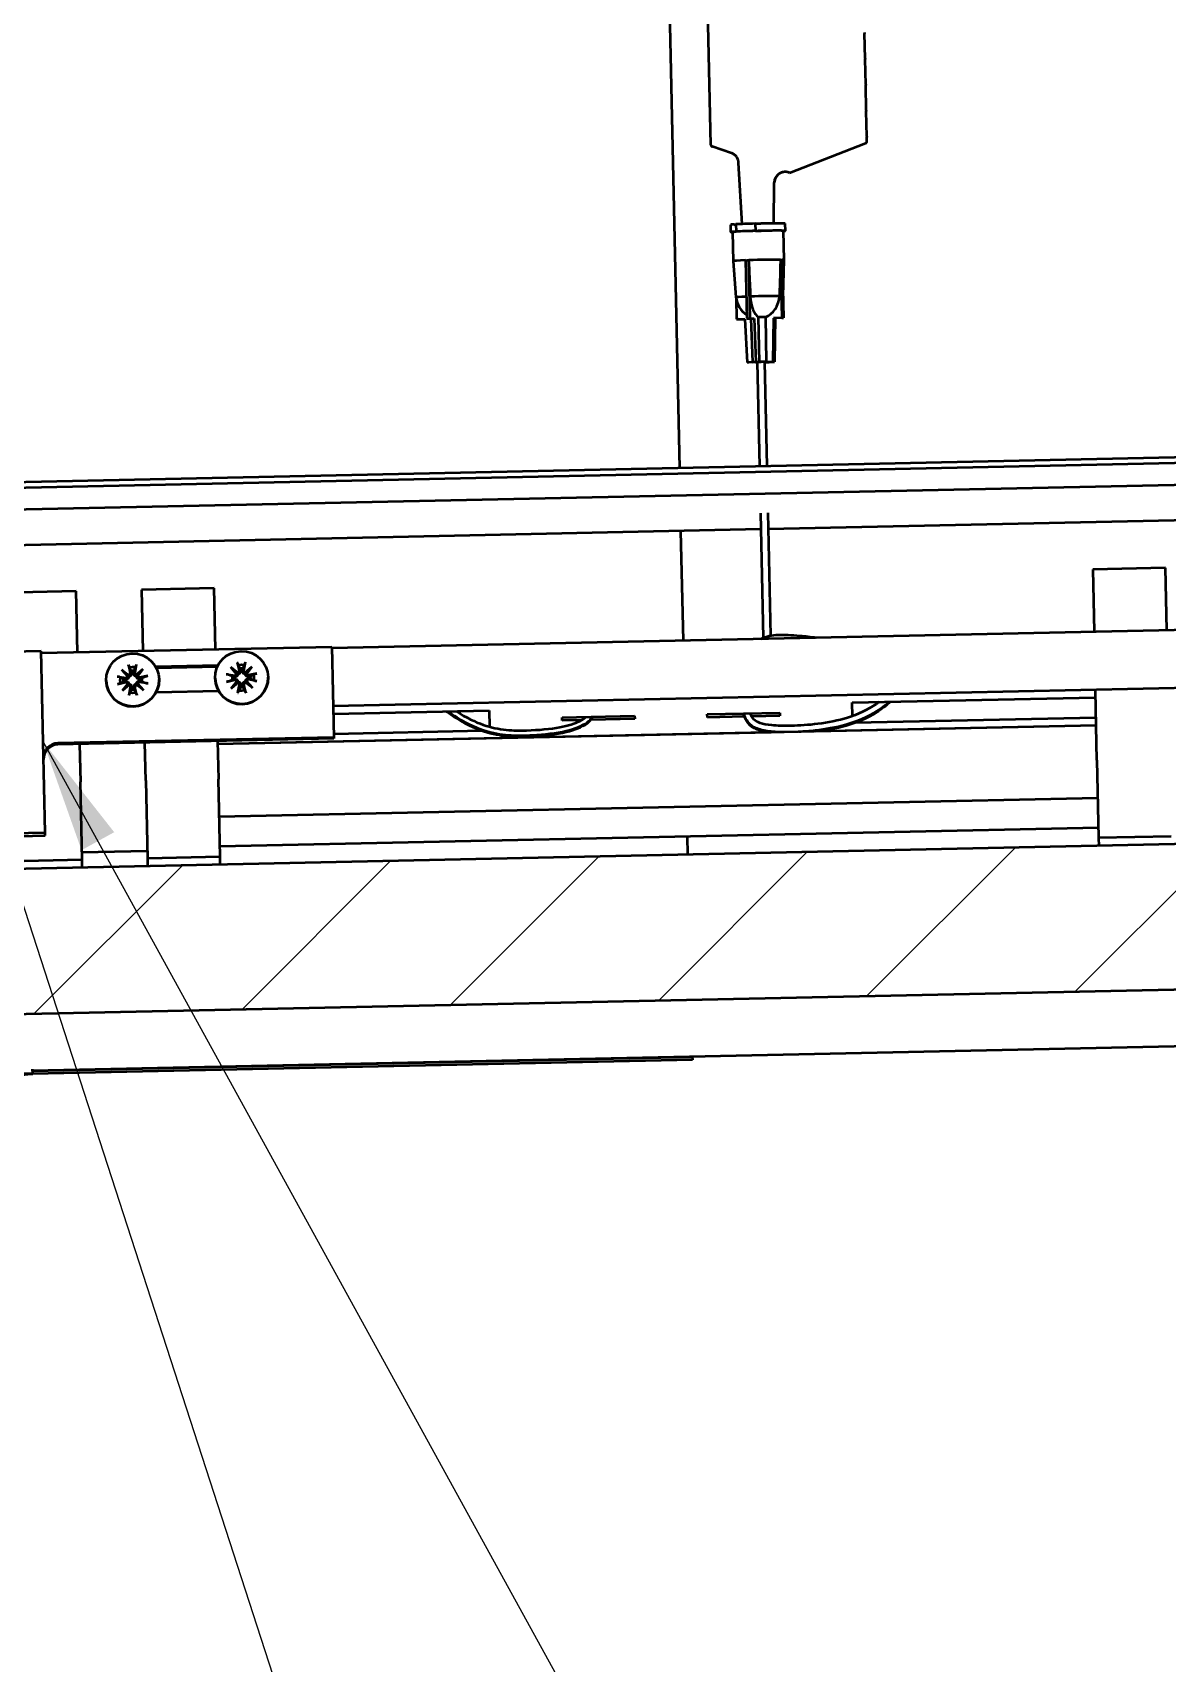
# Model space of a CAD drawing. Header units: millimetres. Extents: x 0 to 2625, y 0 to 1856.
# Drawn here: x 1783.6 to 1939.8, y 1189.2 to 1413.7 of the extents above; entities that cross this region are included whole.
import ezdxf

# ---------------------------------------------------------------- set-up
doc = ezdxf.new("R2010")
doc.units = ezdxf.units.MM
doc.header["$LTSCALE"] = 6.25
for name, color, linetype, lineweight in [('Hatch (ISO)', 7, 'Continuous', 18), ('Symbol (ISO)', 7, 'Continuous', 25), ('Visible (ISO)', 7, 'Continuous', 50)]:
    doc.layers.add(name, color=color, linetype=linetype, lineweight=lineweight)
doc.styles.add('Note Text (ISO)', font='tahoma.ttf')
doc.dimstyles.new('Default - Method 1b (ISO)$7', dxfattribs={"dimscale": 6.25, "dimtxt": 3.5, "dimasz": 2.5, "dimexe": 3.175, "dimexo": 0, "dimgap": 0.762, "dimtad": 1, "dimtoh": 1, "dimrnd": 1e-08, "dimtxsty": 'Note Text (ISO)', "dimcen": 0.09, "dimdle": 10, "dimclrd": 256, "dimclre": 256, "dimclrt": 256, "dimazin": 2, "dimtfac": 1, "dimtmove": 0, "dimatfit": 3, "dimfxl": 1, "dimtolj": 1, "dimlwd": -1, "dimlwe": -1, "dimarcsym": 0})

msp = doc.modelspace()

# ---------------------------------------------------------------- hatches: boundary and pattern name
at = {"layer": 'Hatch (ISO)'}
h = msp.add_hatch(dxfattribs=at)
h.set_pattern_fill('ANSI31', color=256, scale=158.75, style=0)
h.set_pattern_definition([(45, (0, 0), (-14.03165, 14.03165), [])])
h.paths.add_polyline_path([(2169.17, 1286.87), (2168.74, 1306.87), (1528.89, 1293.15), (1529.32, 1273.15)])

# ---------------------------------------------------------------- linework, layer by layer
at = {"layer": 'Visible (ISO)'}
for p, q in [((1872.67, 1353.81), (1869.89, 1483.42)), ((1876.96, 1398.28), (1875.3, 1476.07)), ((1898.14, 1413.73), (1898.14, 1413.63)), ((1898.21, 1410.16), (1898.14, 1413.63)), ((1898.21, 1410.16), (1898.22, 1410.06)), ((1898.29, 1406.59), (1898.22, 1410.06)), ((1898.29, 1406.59), (1898.29, 1406.49)), ((1898.37, 1403.01), (1898.29, 1406.49)), ((1898.37, 1403.01), (1898.37, 1402.91)), ((1898.44, 1399.44), (1898.37, 1402.91)), ((1898.44, 1399.44), (1898.45, 1399.34)), ((1898.46, 1398.74), (1898.45, 1399.34)), ((1879.81, 1397.14), (1877.15, 1398.04)), ((1887.8, 1394.43), (1898.28, 1398.49)), ((1881.27, 1387.37), (1880.79, 1395.82)), ((1885.63, 1387.46), (1885.7, 1393.07)), ((1887.69, 1394.47), (1887.69, 1394.47)), ((1887.8, 1394.43), (1887.69, 1394.47)), ((1879.72, 1386.27), (1879.7, 1387.27)), ((1880.06, 1382.27), (1879.97, 1386.27)), ((1880.41, 1387.34), (1880.43, 1386.34)), ((1883.08, 1387.42), (1883.1, 1386.42)), ((1887.06, 1382.42), (1886.97, 1386.42)), ((1887.22, 1386.43), (1887.2, 1387.43)), ((1880.43, 1377.28), (1880.06, 1382.27)), ((1881.73, 1382.37), (1881.95, 1382.38)), ((1881.73, 1382.37), (1881.9, 1374.38)), ((1881.95, 1382.38), (1882.17, 1382.39)), ((1882.17, 1382.39), (1882.17, 1382.39)), ((1882.17, 1382.39), (1882.34, 1374.39)), ((1886.55, 1382.45), (1886.54, 1382.45)), ((1886.55, 1382.45), (1886.72, 1374.46)), ((1886.55, 1382.45), (1886.66, 1382.45)), ((1886.66, 1382.45), (1886.78, 1382.45)), ((1886.78, 1382.45), (1886.95, 1374.45)), ((1886.9, 1377.42), (1887.06, 1382.42)), ((1880.44, 1377.13), (1880.51, 1374.25)), ((1883.5, 1374.53), (1883.63, 1368.37)), ((1884.47, 1374.54), (1884.6, 1368.39)), ((1886.72, 1374.46), (1885.61, 1374.42)), ((1886.95, 1374.45), (1885.84, 1374.42)), ((1886.72, 1374.46), (1886.95, 1374.45)), ((1880.51, 1374.25), (1881.62, 1374.29)), ((1880.74, 1374.25), (1880.51, 1374.25)), ((1880.74, 1374.25), (1881.62, 1374.28)), ((1881.62, 1374.29), (1881.97, 1368.3)), ((1881.9, 1374.38), (1882.34, 1374.39)), ((1881.9, 1374.38), (1882.47, 1374.37)), ((1882.34, 1374.39), (1882.92, 1374.38)), ((1882.47, 1374.37), (1882.92, 1374.38)), ((1882.47, 1374.37), (1882.72, 1368.37)), ((1882.92, 1374.38), (1883.16, 1368.38)), ((1885.61, 1374.42), (1885.52, 1368.42)), ((1885.61, 1374.42), (1885.84, 1374.42)), ((1885.84, 1374.42), (1885.75, 1368.41)), ((1882.88, 1368.33), (1881.97, 1368.3)), ((1882.2, 1368.3), (1881.97, 1368.3)), ((1883.11, 1368.33), (1882.2, 1368.3)), ((1882.72, 1368.37), (1883.16, 1368.38)), ((1883.19, 1368.36), (1882.72, 1368.37)), ((1882.86, 1368.33), (1882.86, 1368.36)), ((1883.63, 1368.37), (1883.16, 1368.38)), ((1883.36, 1368.34), (1883.66, 1354.04)), ((1884.36, 1368.37), (1884.66, 1354.06)), ((1884.36, 1368.33), (1884.56, 1368.33)), ((1884.52, 1368.35), (1885, 1368.34)), ((1885, 1368.34), (1884.56, 1368.33)), ((1884.6, 1368.39), (1885.52, 1368.42)), ((1884.83, 1368.38), (1885.75, 1368.41)), ((1884.86, 1368.38), (1884.86, 1368.38)), ((1885, 1368.39), (1885, 1368.34)), ((1885.52, 1368.42), (1885.75, 1368.41)), ((1720.78, 1350.55), (2017.71, 1356.92)), ((1708.3, 1349.49), (2033.22, 1356.46)), ((1708.36, 1346.5), (2033.29, 1353.46)), ((1883.8, 1347.55), (1884.17, 1330.4)), ((1884.8, 1347.58), (1885.16, 1330.69)), ((2023.85, 1348.33), (1884.85, 1345.35)), ((1883.85, 1345.33), (1718.46, 1341.78)), ((1873.18, 1330.03), (1872.85, 1345.09)), ((1939.55, 1340.02), (1929.55, 1339.8)), ((1929.55, 1339.8), (1929.74, 1331.24)), ((1939.74, 1331.46), (1939.55, 1340.02)), ((1789.59, 1336.8), (1779.59, 1336.59)), ((1789.77, 1328.41), (1789.59, 1336.8)), ((1808.58, 1337.21), (1798.59, 1336.99)), ((1798.59, 1336.99), (1798.76, 1328.61)), ((1808.76, 1328.82), (1808.58, 1337.21)), ((1824.76, 1328.99), (2033.71, 1333.47)), ((1784.76, 1328.56), (1774.76, 1328.35)), ((1785.3, 1303.58), (1784.76, 1328.56)), ((1784.77, 1328.31), (1824.76, 1329.16)), ((1824.76, 1329.16), (1825.03, 1316.67)), ((1795.23, 1325.08), (1796.37, 1324.87)), ((1795.87, 1326), (1796.83, 1325.25)), ((1795.87, 1326), (1796.66, 1325.24)), ((1796.67, 1325.07), (1795.87, 1326)), ((1796.76, 1326.68), (1797.03, 1325.56)), ((1797.74, 1326.33), (1797.31, 1326.33)), ((1797.85, 1326.71), (1797.63, 1325.57)), ((1797.84, 1325.27), (1798.77, 1326.07)), ((1798.77, 1326.07), (1798.01, 1325.1)), ((1798.77, 1326.07), (1798.01, 1325.27)), ((1799.45, 1325.17), (1798.32, 1324.91)), ((1809.1, 1326.58), (1800.52, 1326.39)), ((1809.02, 1326.4), (1800.61, 1326.22)), ((1810.23, 1325.4), (1811.36, 1325.19)), ((1810.87, 1326.33), (1811.83, 1325.57)), ((1810.87, 1326.33), (1811.66, 1325.56)), ((1811.67, 1325.4), (1810.87, 1326.33)), ((1811.76, 1327), (1812.02, 1325.88)), ((1812.31, 1326.65), (1811.88, 1326.64)), ((1812.84, 1327.03), (1812.63, 1325.89)), ((1812.84, 1325.59), (1813.77, 1326.39)), ((1813.77, 1326.39), (1813.01, 1325.42)), ((1813.77, 1326.39), (1813.01, 1325.59)), ((1814.44, 1325.49), (1813.32, 1325.23)), ((1824.93, 1321), (2033.89, 1325.48)), ((1793.7, 1324.51), (1793.7, 1324.5)), ((1795.25, 1324), (1796.38, 1324.26)), ((1795.93, 1323.11), (1796.69, 1324.07)), ((1796.86, 1323.9), (1795.93, 1323.11)), ((1795.93, 1323.11), (1796.69, 1323.89)), ((1796.85, 1322.47), (1797.07, 1323.6)), ((1797.39, 1322.83), (1797.81, 1322.84)), ((1797.94, 1322.49), (1797.67, 1323.61)), ((1798.83, 1323.17), (1797.87, 1323.93)), ((1798.03, 1324.1), (1798.83, 1323.17)), ((1798.83, 1323.17), (1798.04, 1323.92)), ((1799.47, 1324.09), (1798.34, 1324.3)), ((1800.59, 1322.9), (1809.18, 1323.08)), ((1801, 1324.66), (1801, 1324.65)), ((1808.7, 1324.83), (1808.7, 1324.82)), ((1810.25, 1324.32), (1811.37, 1324.58)), ((1810.93, 1323.43), (1811.69, 1324.39)), ((1811.86, 1324.23), (1810.93, 1323.43)), ((1810.93, 1323.43), (1811.69, 1324.21)), ((1811.85, 1322.79), (1812.07, 1323.92)), ((1811.96, 1323.14), (1812.39, 1323.15)), ((1812.93, 1322.81), (1812.67, 1323.94)), ((1813.83, 1323.49), (1812.86, 1324.25)), ((1813.03, 1324.42), (1813.83, 1323.49)), ((1813.83, 1323.49), (1813.04, 1324.24)), ((1814.47, 1324.41), (1813.33, 1324.63)), ((1816, 1324.99), (1816, 1324.98)), ((1930.12, 1313.54), (1929.91, 1323.03)), ((1896.44, 1321.46), (1929.93, 1322.18)), ((1896.48, 1319.61), (1896.44, 1321.46)), ((1930.02, 1318.31), (1809.04, 1315.72)), ((1824.96, 1319.92), (1846.45, 1320.39)), ((1846.45, 1320.39), (1846.5, 1318.13)), ((1856.48, 1319.42), (1866.47, 1319.64)), ((1856.48, 1318.99), (1856.48, 1319.42)), ((1859.14, 1319.05), (1856.48, 1318.99)), ((1866.48, 1319.21), (1860.43, 1319.08)), ((1866.47, 1319.64), (1866.48, 1319.21)), ((1876.47, 1319.85), (1886.47, 1320.06)), ((1876.48, 1319.42), (1876.47, 1319.85)), ((1881.61, 1319.53), (1876.48, 1319.42)), ((1886.48, 1319.64), (1882.59, 1319.55)), ((1886.47, 1320.06), (1886.48, 1319.64)), ((1930.02, 1318.32), (1891.34, 1317.49)), ((1929.99, 1319.39), (1896.82, 1318.68)), ((1825.03, 1316.67), (1787.04, 1315.86)), ((1825.03, 1316.5), (1787.04, 1315.68)), ((1809.03, 1316.16), (1809.15, 1310.94)), ((1885.2, 1317.36), (1809.04, 1315.72)), ((1845.53, 1317.58), (1825.02, 1317.14)), ((1825.03, 1316.67), (1825.03, 1316.5)), ((1873.45, 1317.1), (1873.45, 1317.1)), ((1790.04, 1315.75), (1790.15, 1310.54)), ((1799.15, 1310.73), (1799.04, 1315.94)), ((1930.12, 1313.54), (1930.35, 1302.82)), ((1790.38, 1299.81), (1790.15, 1310.54)), ((1799.15, 1310.73), (1799.38, 1300.01)), ((1809.38, 1300.22), (1809.15, 1310.94)), ((1930.23, 1308.31), (1809.26, 1305.72)), ((2168.74, 1306.87), (1528.89, 1293.15)), ((1775.3, 1303.36), (1785.3, 1303.58)), ((1775.31, 1302.93), (1785.31, 1303.15)), ((1785.31, 1303.15), (1785.3, 1303.58)), ((1930.32, 1304.24), (1809.35, 1301.65)), ((1873.81, 1300.54), (1873.76, 1303.03)), ((1940.35, 1303.03), (1930.35, 1302.82)), ((1930.35, 1302.82), (1930.37, 1301.76)), ((1799.36, 1301.01), (1790.36, 1300.81)), ((1790.38, 1299.81), (1780.38, 1299.6)), ((1790.4, 1298.76), (1790.38, 1299.81)), ((1809.38, 1300.22), (1799.38, 1300.01)), ((1799.38, 1300.01), (1799.4, 1298.95)), ((1809.4, 1299.16), (1809.38, 1300.22)), ((1529.32, 1273.15), (2169.17, 1286.87)), ((2134.65, 1278.28), (1783.58, 1270.75)), ((1783.58, 1270.75), (1874.41, 1272.7)), ((1874.42, 1272.27), (1783.58, 1270.32)), ((1874.41, 1272.7), (1874.42, 1272.27)), ((1783.59, 1270.33), (1783.57, 1270.98))]:
    msp.add_line(p, q, dxfattribs=at)
for start, end in [(185.5989, 236.9082), (354.2286, 356.8584)]:
    msp.add_arc((1883.66, 1377.6), 3.25, start, end, dxfattribs=at)
for centre, major_axis, ratio, start_param, end_param in [((1887.2, 1393.05), (-1.5, -0.03), 0.99977, 4.363323, 6.248279), ((1883.47, 1386.35), (-3.75, -0.08), 0.021443, 5.776675, 6.650393), ((1883.45, 1387.35), (-3.75, -0.08), 0.021443, 5.776675, 6.283185), ((1883.47, 1386.35), (-3.5, -0.08), 0.021443, 3.141593, 6.283185), ((1878.42, 1387.3), (2, 0.04), 0.021443, 5.776675, 6.190074), ((1878.44, 1386.3), (2, 0.04), 0.021443, 5.776675, 6.190074), ((1883.45, 1387.35), (4, 0.09), 0.021443, 1.664051, 2.432845), ((1883.47, 1386.35), (4, 0.09), 0.021443, 1.664051, 2.432845), ((1884.07, 1387.48), (-2, -0.04), 0.021443, 1.048415, 1.461814), ((1884.09, 1386.48), (-2, -0.04), 0.021443, 1.048415, 1.461814), ((1883.45, 1387.35), (3.75, 0.08), 0.021443, 0, 1.461814), ((1883.47, 1386.35), (3.75, 0.08), 0.021443, 5.915977, 7.744999), ((1883.56, 1382.35), (-3.5, -0.08), 0.021443, 5.262907, 6.284309), ((1883.56, 1382.35), (-3.5, -0.08), 0.021443, 3.690734, 5.118551), ((1883.56, 1382.35), (3.5, 0.08), 0.021443, 6.282061, 6.683567), ((1883.66, 1377.35), (-3.24, -0.07), 0.021443, 5.313385, 6.284824), ((1883.66, 1377.35), (-3.24, -0.07), 0.021443, 3.69653, 5.112755), ((1883.88, 1377.61), (0.11, -3.24), 0.459589, 4.764728, 5.955344), ((1883.54, 1377.6), (-0.06, -3.24), 0.887873, 0.350317, 1.540934), ((1883.66, 1377.35), (3.24, 0.07), 0.021443, 6.281547, 6.37873), ((1883.73, 1374.51), (1, 0.021), 0.021443, 0.730332, 1.795768), ((1883.86, 1368.36), (-1, -0.021), 0.021443, 5.442721, 6.508157), ((1883.86, 1368.36), (1, 0.021), 0.021443, 3.871925, 4.18879), ((1883.86, 1368.36), (0.5, 0.011), 0.021443, 0, 3.141593), ((1883.86, 1368.36), (-1, -0.021), 0.021443, 3.871925, 4.93736), ((1883.86, 1368.36), (1, 0.021), 0.021443, 5.442721, 6.508157), ((1796.41, 1325.12), (0.256, -0.048), 0.99979, 4.712389, 6.280259), ((1796.75, 1325.47), (0.096, 0.23), 0.954944, 3.169853, 3.908668), ((1796.44, 1325.15), (0.232, -0.067), 0.968638, 6.233445, 6.97226), ((1796.77, 1325.5), (0.253, 0.06), 0.99979, 4.712389, 6.280259), ((1797.35, 1324.58), (-1.75, -0.04), 0.99977, 4.712389, 4.951646), ((1797.35, 1324.55), (1.3, 0.03), 0.99977, 1.392262, 1.749331), ((1797.89, 1325.52), (-0.256, 0.048), 0.99979, 0, 1.56787), ((1797.91, 1325.5), (0.106, -0.225), 0.954944, 5.51611, 6.254925), ((1798.24, 1325.19), (-0.228, -0.076), 0.968638, 5.59411, 6.332925), ((1798.26, 1325.16), (-0.253, -0.06), 0.99979, 0, 1.56787), ((1812.35, 1324.88), (-1.3, -0.03), 0.99977, 6.104651, 6.46172), ((1811.41, 1325.44), (0.256, -0.048), 0.99979, 4.712389, 6.280259), ((1811.75, 1325.8), (0.096, 0.23), 0.954944, 3.169853, 3.908668), ((1811.44, 1325.47), (0.232, -0.067), 0.968638, 6.233445, 6.97226), ((1811.77, 1325.82), (0.253, 0.06), 0.99979, 4.712389, 6.280259), ((1812.35, 1324.88), (1.3, 0.03), 0.99977, 1.392262, 1.749331), ((1812.35, 1324.9), (-1.75, -0.04), 0.99977, 4.473132, 4.712389), ((1812.88, 1325.84), (-0.256, 0.048), 0.99979, 0, 1.56787), ((1812.91, 1325.82), (0.106, -0.225), 0.954944, 5.51611, 6.254925), ((1813.23, 1325.51), (-0.228, -0.076), 0.968638, 5.59411, 6.332925), ((1813.26, 1325.48), (-0.253, -0.06), 0.99979, 0, 1.56787), ((1812.35, 1324.88), (1.3, 0.03), 0.99977, 6.104651, 6.46172), ((1812.35, 1324.9), (1.75, 0.04), 0.99977, 6.043929, 6.522442), ((1797.35, 1324.58), (3.65, 0.08), 0.99977, 3.141593, 6.283185), ((1797.35, 1324.58), (-1.75, -0.04), 0.99977, 6.043929, 6.522442), ((1797.35, 1324.55), (-1.3, -0.03), 0.99977, 6.104651, 6.46172), ((1796.44, 1324.01), (0.253, 0.06), 0.99979, 0, 1.56787), ((1796.47, 1323.99), (-0.131, 0.211), 0.956007, 3.760298, 4.499113), ((1796.79, 1323.68), (0.233, 0.058), 0.970472, 1.025147, 1.763962), ((1796.81, 1323.65), (0.256, -0.048), 0.99979, 0, 1.56787), ((1797.35, 1324.58), (1.75, 0.04), 0.99977, 4.473132, 4.712389), ((1797.35, 1324.55), (-1.3, -0.03), 0.99977, 1.392262, 1.749331), ((1797.93, 1323.67), (-0.253, -0.06), 0.99979, 4.712389, 6.280259), ((1797.95, 1323.71), (-0.235, 0.048), 0.970472, 4.519224, 5.258039), ((1798.26, 1324.03), (-0.122, -0.216), 0.956007, 4.925665, 5.66448), ((1798.29, 1324.05), (-0.256, 0.048), 0.99979, 4.712389, 6.280259), ((1797.35, 1324.55), (1.3, 0.03), 0.99977, 6.104651, 6.46172), ((1812.35, 1324.9), (3.65, 0.08), 0.99977, 3.141593, 6.283185), ((1811.43, 1324.33), (0.253, 0.06), 0.99979, 0, 1.56787), ((1811.46, 1324.31), (-0.131, 0.211), 0.956007, 3.760298, 4.499113), ((1811.79, 1324), (0.233, 0.058), 0.970472, 1.025147, 1.763962), ((1811.81, 1323.97), (0.256, -0.048), 0.99979, 0, 1.56787), ((1812.35, 1324.88), (-1.3, -0.03), 0.99977, 1.392262, 1.749331), ((1812.35, 1324.9), (1.75, 0.04), 0.99977, 4.712389, 4.951646), ((1812.92, 1323.99), (-0.253, -0.06), 0.99979, 4.712389, 6.280259), ((1812.95, 1324.03), (-0.235, 0.048), 0.970472, 4.519224, 5.258039), ((1813.26, 1324.35), (-0.122, -0.216), 0.956007, 4.925665, 5.66448), ((1813.28, 1324.37), (-0.256, 0.048), 0.99979, 4.712389, 6.280259), ((1787.08, 1313.86), (-2, -0.04), 0.99977, 4.712389, 6.283185), ((1787.08, 1313.68), (-2, -0.04), 0.99977, 4.712389, 6.283185)]:
    msp.add_ellipse(centre, major_axis=major_axis, ratio=ratio, start_param=start_param, end_param=end_param, dxfattribs=at)
for centre, major_axis, ratio in [((1797.35, 1324.59), (3.65, 0.08), 0.99977), ((1812.35, 1324.91), (3.65, 0.08), 0.99977), ((1774.44, 1270.14), (9.15, 0.2), 0.021443)]:
    msp.add_ellipse(centre, major_axis=major_axis, ratio=ratio, dxfattribs=at)
for points, knots in [([(1876.96, 1398.28), (1876.96, 1398.25), (1876.97, 1398.21), (1877, 1398.15), (1877.02, 1398.13), (1877.05, 1398.09), (1877.07, 1398.08), (1877.09, 1398.06), (1877.11, 1398.06), (1877.13, 1398.05), (1877.14, 1398.04), (1877.15, 1398.04), (1877.15, 1398.04), (1877.15, 1398.04)], [4.71238898, 4.71238898, 4.71238898, 4.71238898, 4.72154433, 4.72154433, 4.73160721, 4.73160721, 4.74339947, 4.74339947, 4.75519173, 4.75519173, 4.76698399, 4.76698399, 4.77135027, 4.77135027, 4.77135027, 4.77135027]), ([(1880.79, 1395.82), (1880.78, 1395.98), (1880.75, 1396.14), (1880.63, 1396.44), (1880.54, 1396.58), (1880.38, 1396.77), (1880.33, 1396.82), (1880.21, 1396.92), (1880.15, 1396.96), (1880.05, 1397.03), (1880.01, 1397.05), (1879.94, 1397.08), (1879.92, 1397.1), (1879.87, 1397.12), (1879.84, 1397.13), (1879.82, 1397.13), (1879.81, 1397.14), (1879.81, 1397.14)], [0, 0, 0, 0, 0.048651, 0.048651, 0.0974484, 0.0974484, 0.1212453, 0.1212453, 0.1435546, 0.1435546, 0.1604098, 0.1604098, 0.1705408, 0.1705408, 0.1852149, 0.1852149, 0.1900307, 0.1900307, 0.1900307, 0.1900307]), ([(1898.28, 1398.49), (1898.29, 1398.49), (1898.3, 1398.5), (1898.31, 1398.51), (1898.32, 1398.51), (1898.35, 1398.53), (1898.36, 1398.54), (1898.39, 1398.57), (1898.41, 1398.59), (1898.44, 1398.65), (1898.46, 1398.69), (1898.46, 1398.73), (1898.46, 1398.74), (1898.46, 1398.74)], [1.51183504, 1.51183504, 1.51183504, 1.51183504, 1.5236273, 1.5236273, 1.53541956, 1.53541956, 1.54721181, 1.54721181, 1.55900407, 1.55900407, 1.56962816, 1.56962816, 1.57079633, 1.57079633, 1.57079633, 1.57079633]), ([(1887.69, 1394.47), (1887.53, 1394.52), (1887.37, 1394.54), (1887.05, 1394.55), (1886.88, 1394.52), (1886.57, 1394.42), (1886.43, 1394.34), (1886.17, 1394.14), (1886.05, 1394.02), (1885.87, 1393.75), (1885.8, 1393.6), (1885.72, 1393.32), (1885.71, 1393.19), (1885.7, 1393.07)], [0, 0, 0, 0, 0.0481851, 0.0481851, 0.0968871, 0.0968871, 0.1456487, 0.1456487, 0.1944087, 0.1944087, 0.2431693, 0.2431693, 0.2814551, 0.2814551, 0.2814551, 0.2814551]), ([(1882.17, 1382.39), (1882.19, 1381.92), (1882.22, 1381.46), (1882.24, 1381), (1882.29, 1379.79), (1882.35, 1378.59), (1882.4, 1377.39)], [0.005839192, 0.005839192, 0.005839192, 0.005839192, 0.007232667, 0.007232667, 0.007232667, 0.010846092, 0.010846092, 0.010846092, 0.010846092]), ([(1886.54, 1382.45), (1886.53, 1381.99), (1886.52, 1381.52), (1886.51, 1381.06), (1886.48, 1379.86), (1886.45, 1378.65), (1886.41, 1377.45)], [0.005839192, 0.005839192, 0.005839192, 0.005839192, 0.007232667, 0.007232667, 0.007232667, 0.010846092, 0.010846092, 0.010846092, 0.010846092]), ([(1883.9, 1330.26), (1884.58, 1330.63), (1885.36, 1330.78), (1886.32, 1330.81), (1887.1, 1330.83), (1888.02, 1330.78), (1889.23, 1330.67), (1889.9, 1330.61), (1890.65, 1330.53), (1891.53, 1330.42)], [7.316358, 7.316358, 7.316358, 7.316358, 7.958019, 7.958019, 7.958019, 8.481061, 8.481061, 8.481061, 8.766929, 8.766929, 8.766929, 8.766929]), ([(1795.23, 1325.08), (1795.26, 1325.08), (1795.28, 1325.07), (1795.33, 1325.06), (1795.36, 1325.05), (1795.39, 1325.04), (1795.4, 1325.04), (1795.41, 1325.04)], [0.03061008, 0.03061008, 0.03061008, 0.03061008, 0.03823499, 0.03823499, 0.0458563, 0.0458563, 0.05210472, 0.05210472, 0.05210472, 0.05210472]), ([(1796.83, 1325.04), (1796.83, 1325.02), (1796.83, 1325), (1796.81, 1324.94), (1796.8, 1324.91), (1796.76, 1324.84), (1796.74, 1324.81), (1796.68, 1324.76), (1796.65, 1324.74), (1796.58, 1324.7), (1796.54, 1324.69), (1796.46, 1324.68), (1796.42, 1324.68), (1796.38, 1324.68), (1796.37, 1324.68), (1796.35, 1324.69), (1796.34, 1324.69)], [-0.06590291, -0.06590291, -0.06590291, -0.06590291, -0.0596617, -0.0596617, -0.04848472, -0.04848472, -0.03730774, -0.03730774, -0.02613076, -0.02613076, -0.01306538, -0.01306538, 0, 0, 0, 0.00449293, 0.00449293, 0.00449293, 0.00449293]), ([(1796.66, 1325.24), (1796.66, 1325.24), (1796.67, 1325.24), (1796.7, 1325.2), (1796.73, 1325.17), (1796.78, 1325.11), (1796.81, 1325.08), (1796.83, 1325.04)], [-4.3423645, -4.3423645, -4.3423645, -4.3423645, -4.3377257, -4.3377257, -4.2793969, -4.2793969, -4.1875396, -4.1875396, -4.1875396, -4.1875396]), ([(1796.82, 1326.5), (1796.81, 1326.51), (1796.81, 1326.53), (1796.8, 1326.56), (1796.79, 1326.58), (1796.78, 1326.63), (1796.77, 1326.66), (1796.76, 1326.68)], [0.07019749, 0.07019749, 0.07019749, 0.07019749, 0.07644591, 0.07644591, 0.08406722, 0.08406722, 0.09169213, 0.09169213, 0.09169213, 0.09169213]), ([(1797.17, 1325.56), (1797.17, 1325.54), (1797.18, 1325.53), (1797.19, 1325.48), (1797.19, 1325.44), (1797.18, 1325.35), (1797.16, 1325.31), (1797.13, 1325.24), (1797.11, 1325.21), (1797.06, 1325.15), (1797.03, 1325.12), (1796.97, 1325.08), (1796.93, 1325.07), (1796.87, 1325.05), (1796.85, 1325.05), (1796.83, 1325.04)], [0.15793693, 0.15793693, 0.15793693, 0.15793693, 0.16242986, 0.16242986, 0.17549524, 0.17549524, 0.18856062, 0.18856062, 0.1997376, 0.1997376, 0.21091458, 0.21091458, 0.22209156, 0.22209156, 0.22833277, 0.22833277, 0.22833277, 0.22833277]), ([(1797.85, 1325.07), (1797.83, 1325.07), (1797.81, 1325.07), (1797.75, 1325.08), (1797.71, 1325.1), (1797.65, 1325.14), (1797.62, 1325.16), (1797.56, 1325.22), (1797.54, 1325.25), (1797.51, 1325.32), (1797.49, 1325.36), (1797.48, 1325.44), (1797.48, 1325.48), (1797.48, 1325.52), (1797.49, 1325.54), (1797.49, 1325.55), (1797.49, 1325.56)], [-0.06590291, -0.06590291, -0.06590291, -0.06590291, -0.0596617, -0.0596617, -0.04848472, -0.04848472, -0.03730774, -0.03730774, -0.02613076, -0.02613076, -0.01306538, -0.01306538, 0, 0, 0, 0.00449293, 0.00449293, 0.00449293, 0.00449293]), ([(1797.85, 1326.71), (1797.84, 1326.68), (1797.84, 1326.65), (1797.83, 1326.61), (1797.82, 1326.58), (1797.81, 1326.55), (1797.81, 1326.53), (1797.8, 1326.52)], [0.03061008, 0.03061008, 0.03061008, 0.03061008, 0.03823499, 0.03823499, 0.0458563, 0.0458563, 0.05210472, 0.05210472, 0.05210472, 0.05210472]), ([(1798.01, 1325.27), (1798.01, 1325.27), (1798.01, 1325.27), (1797.97, 1325.23), (1797.95, 1325.2), (1797.9, 1325.14), (1797.87, 1325.1), (1797.85, 1325.07)], [-4.3423645, -4.3423645, -4.3423645, -4.3423645, -4.3377257, -4.3377257, -4.2793969, -4.2793969, -4.1875396, -4.1875396, -4.1875396, -4.1875396]), ([(1798.36, 1324.73), (1798.34, 1324.73), (1798.33, 1324.73), (1798.28, 1324.72), (1798.24, 1324.71), (1798.15, 1324.72), (1798.11, 1324.73), (1798.05, 1324.77), (1798.01, 1324.79), (1797.95, 1324.84), (1797.93, 1324.87), (1797.89, 1324.93), (1797.87, 1324.97), (1797.86, 1325.02), (1797.85, 1325.05), (1797.85, 1325.07)], [0.15793693, 0.15793693, 0.15793693, 0.15793693, 0.16242986, 0.16242986, 0.17549524, 0.17549524, 0.18856062, 0.18856062, 0.1997376, 0.1997376, 0.21091458, 0.21091458, 0.22209156, 0.22209156, 0.22833277, 0.22833277, 0.22833277, 0.22833277]), ([(1799.27, 1325.12), (1799.28, 1325.12), (1799.29, 1325.13), (1799.32, 1325.14), (1799.35, 1325.15), (1799.39, 1325.16), (1799.42, 1325.17), (1799.45, 1325.17)], [0.07019749, 0.07019749, 0.07019749, 0.07019749, 0.07644591, 0.07644591, 0.08406722, 0.08406722, 0.09169213, 0.09169213, 0.09169213, 0.09169213]), ([(1810.23, 1325.4), (1810.25, 1325.4), (1810.28, 1325.39), (1810.33, 1325.38), (1810.35, 1325.38), (1810.38, 1325.37), (1810.4, 1325.36), (1810.41, 1325.36)], [0.03061008, 0.03061008, 0.03061008, 0.03061008, 0.03823499, 0.03823499, 0.0458563, 0.0458563, 0.05210472, 0.05210472, 0.05210472, 0.05210472]), ([(1811.83, 1325.37), (1811.83, 1325.35), (1811.82, 1325.32), (1811.81, 1325.26), (1811.8, 1325.23), (1811.76, 1325.16), (1811.73, 1325.13), (1811.68, 1325.08), (1811.65, 1325.06), (1811.58, 1325.02), (1811.54, 1325.01), (1811.46, 1325), (1811.41, 1325), (1811.38, 1325), (1811.36, 1325.01), (1811.35, 1325.01), (1811.34, 1325.01)], [-0.06590291, -0.06590291, -0.06590291, -0.06590291, -0.0596617, -0.0596617, -0.04848472, -0.04848472, -0.03730774, -0.03730774, -0.02613076, -0.02613076, -0.01306538, -0.01306538, 0, 0, 0, 0.00449293, 0.00449293, 0.00449293, 0.00449293]), ([(1811.66, 1325.56), (1811.66, 1325.56), (1811.66, 1325.56), (1811.7, 1325.52), (1811.72, 1325.49), (1811.77, 1325.43), (1811.8, 1325.4), (1811.83, 1325.37)], [-4.3423645, -4.3423645, -4.3423645, -4.3423645, -4.3377257, -4.3377257, -4.2793969, -4.2793969, -4.1875396, -4.1875396, -4.1875396, -4.1875396]), ([(1811.81, 1326.82), (1811.81, 1326.83), (1811.8, 1326.85), (1811.79, 1326.88), (1811.79, 1326.9), (1811.77, 1326.95), (1811.77, 1326.98), (1811.76, 1327)], [0.07019749, 0.07019749, 0.07019749, 0.07019749, 0.07644591, 0.07644591, 0.08406722, 0.08406722, 0.09169213, 0.09169213, 0.09169213, 0.09169213]), ([(1812.17, 1325.88), (1812.17, 1325.86), (1812.17, 1325.85), (1812.18, 1325.8), (1812.18, 1325.76), (1812.17, 1325.67), (1812.16, 1325.63), (1812.13, 1325.56), (1812.11, 1325.53), (1812.06, 1325.47), (1812.03, 1325.44), (1811.97, 1325.4), (1811.93, 1325.39), (1811.87, 1325.37), (1811.85, 1325.37), (1811.83, 1325.37)], [0.15793693, 0.15793693, 0.15793693, 0.15793693, 0.16242986, 0.16242986, 0.17549524, 0.17549524, 0.18856062, 0.18856062, 0.1997376, 0.1997376, 0.21091458, 0.21091458, 0.22209156, 0.22209156, 0.22833277, 0.22833277, 0.22833277, 0.22833277]), ([(1812.85, 1325.39), (1812.83, 1325.39), (1812.8, 1325.39), (1812.75, 1325.41), (1812.71, 1325.42), (1812.64, 1325.46), (1812.61, 1325.48), (1812.56, 1325.54), (1812.54, 1325.57), (1812.5, 1325.64), (1812.49, 1325.68), (1812.47, 1325.76), (1812.47, 1325.81), (1812.48, 1325.84), (1812.48, 1325.86), (1812.48, 1325.87), (1812.49, 1325.88)], [-0.06590291, -0.06590291, -0.06590291, -0.06590291, -0.0596617, -0.0596617, -0.04848472, -0.04848472, -0.03730774, -0.03730774, -0.02613076, -0.02613076, -0.01306538, -0.01306538, 0, 0, 0, 0.00449293, 0.00449293, 0.00449293, 0.00449293]), ([(1812.84, 1327.03), (1812.84, 1327), (1812.83, 1326.97), (1812.82, 1326.93), (1812.82, 1326.9), (1812.81, 1326.87), (1812.8, 1326.86), (1812.8, 1326.85)], [0.03061008, 0.03061008, 0.03061008, 0.03061008, 0.03823499, 0.03823499, 0.0458563, 0.0458563, 0.05210472, 0.05210472, 0.05210472, 0.05210472]), ([(1813.01, 1325.59), (1813.01, 1325.59), (1813, 1325.59), (1812.97, 1325.55), (1812.95, 1325.52), (1812.9, 1325.46), (1812.87, 1325.42), (1812.85, 1325.39)], [-4.3423645, -4.3423645, -4.3423645, -4.3423645, -4.3377257, -4.3377257, -4.2793969, -4.2793969, -4.1875396, -4.1875396, -4.1875396, -4.1875396]), ([(1813.35, 1325.05), (1813.34, 1325.05), (1813.33, 1325.05), (1813.28, 1325.04), (1813.23, 1325.04), (1813.15, 1325.04), (1813.11, 1325.06), (1813.04, 1325.09), (1813.01, 1325.11), (1812.95, 1325.16), (1812.92, 1325.19), (1812.88, 1325.25), (1812.87, 1325.29), (1812.85, 1325.35), (1812.85, 1325.37), (1812.85, 1325.39)], [0.15793693, 0.15793693, 0.15793693, 0.15793693, 0.16242986, 0.16242986, 0.17549524, 0.17549524, 0.18856062, 0.18856062, 0.1997376, 0.1997376, 0.21091458, 0.21091458, 0.22209156, 0.22209156, 0.22833277, 0.22833277, 0.22833277, 0.22833277]), ([(1814.27, 1325.44), (1814.28, 1325.44), (1814.29, 1325.45), (1814.32, 1325.46), (1814.35, 1325.47), (1814.39, 1325.48), (1814.42, 1325.49), (1814.44, 1325.49)], [0.07019749, 0.07019749, 0.07019749, 0.07019749, 0.07644591, 0.07644591, 0.08406722, 0.08406722, 0.09169213, 0.09169213, 0.09169213, 0.09169213]), ([(1795.43, 1324.05), (1795.42, 1324.05), (1795.41, 1324.04), (1795.38, 1324.03), (1795.35, 1324.02), (1795.31, 1324.01), (1795.28, 1324.01), (1795.25, 1324)], [0.07019749, 0.07019749, 0.07019749, 0.07019749, 0.07644591, 0.07644591, 0.08406722, 0.08406722, 0.09169213, 0.09169213, 0.09169213, 0.09169213]), ([(1796.35, 1324.37), (1796.36, 1324.37), (1796.37, 1324.37), (1796.42, 1324.38), (1796.47, 1324.38), (1796.55, 1324.37), (1796.59, 1324.36), (1796.66, 1324.33), (1796.69, 1324.31), (1796.75, 1324.26), (1796.78, 1324.23), (1796.82, 1324.16), (1796.83, 1324.13), (1796.85, 1324.07), (1796.85, 1324.05), (1796.85, 1324.03)], [0.15793693, 0.15793693, 0.15793693, 0.15793693, 0.16242986, 0.16242986, 0.17549524, 0.17549524, 0.18856062, 0.18856062, 0.1997376, 0.1997376, 0.21091458, 0.21091458, 0.22209156, 0.22209156, 0.22833277, 0.22833277, 0.22833277, 0.22833277]), ([(1796.69, 1323.89), (1796.69, 1323.89), (1796.7, 1323.9), (1796.73, 1323.93), (1796.75, 1323.95), (1796.8, 1323.99), (1796.83, 1324.01), (1796.85, 1324.03)], [-4.3423645, -4.3423645, -4.3423645, -4.3423645, -4.3377257, -4.3377257, -4.2793969, -4.2793969, -4.1875396, -4.1875396, -4.1875396, -4.1875396]), ([(1796.85, 1324.03), (1796.87, 1324.03), (1796.9, 1324.02), (1796.95, 1324.01), (1796.99, 1323.99), (1797.06, 1323.96), (1797.09, 1323.93), (1797.14, 1323.88), (1797.16, 1323.84), (1797.2, 1323.78), (1797.21, 1323.74), (1797.22, 1323.66), (1797.22, 1323.61), (1797.22, 1323.58), (1797.22, 1323.56), (1797.22, 1323.55), (1797.21, 1323.54)], [-0.06590291, -0.06590291, -0.06590291, -0.06590291, -0.0596617, -0.0596617, -0.04848472, -0.04848472, -0.03730774, -0.03730774, -0.02613076, -0.02613076, -0.01306538, -0.01306538, 0, 0, 0, 0.00449293, 0.00449293, 0.00449293, 0.00449293]), ([(1797.53, 1323.55), (1797.53, 1323.56), (1797.53, 1323.57), (1797.52, 1323.62), (1797.52, 1323.66), (1797.53, 1323.75), (1797.54, 1323.79), (1797.57, 1323.85), (1797.59, 1323.89), (1797.64, 1323.94), (1797.67, 1323.97), (1797.73, 1324.01), (1797.77, 1324.03), (1797.83, 1324.04), (1797.85, 1324.05), (1797.87, 1324.05)], [0.15793693, 0.15793693, 0.15793693, 0.15793693, 0.16242986, 0.16242986, 0.17549524, 0.17549524, 0.18856062, 0.18856062, 0.1997376, 0.1997376, 0.21091458, 0.21091458, 0.22209156, 0.22209156, 0.22833277, 0.22833277, 0.22833277, 0.22833277]), ([(1797.87, 1324.05), (1797.87, 1324.07), (1797.88, 1324.09), (1797.89, 1324.15), (1797.9, 1324.19), (1797.94, 1324.25), (1797.97, 1324.28), (1798.02, 1324.34), (1798.05, 1324.36), (1798.12, 1324.39), (1798.16, 1324.41), (1798.24, 1324.42), (1798.29, 1324.42), (1798.32, 1324.42), (1798.34, 1324.42), (1798.35, 1324.41), (1798.36, 1324.41)], [-0.06590291, -0.06590291, -0.06590291, -0.06590291, -0.0596617, -0.0596617, -0.04848472, -0.04848472, -0.03730774, -0.03730774, -0.02613076, -0.02613076, -0.01306538, -0.01306538, 0, 0, 0, 0.00449293, 0.00449293, 0.00449293, 0.00449293]), ([(1798.04, 1323.92), (1798.04, 1323.92), (1798.04, 1323.93), (1798, 1323.95), (1797.98, 1323.97), (1797.93, 1324.01), (1797.9, 1324.03), (1797.87, 1324.05)], [-4.3423645, -4.3423645, -4.3423645, -4.3423645, -4.3377257, -4.3377257, -4.2793969, -4.2793969, -4.1875396, -4.1875396, -4.1875396, -4.1875396]), ([(1799.47, 1324.09), (1799.45, 1324.09), (1799.42, 1324.1), (1799.37, 1324.11), (1799.35, 1324.12), (1799.31, 1324.12), (1799.3, 1324.13), (1799.29, 1324.13)], [0.03061008, 0.03061008, 0.03061008, 0.03061008, 0.03823499, 0.03823499, 0.0458563, 0.0458563, 0.05210472, 0.05210472, 0.05210472, 0.05210472]), ([(1810.43, 1324.37), (1810.42, 1324.37), (1810.4, 1324.36), (1810.37, 1324.35), (1810.35, 1324.35), (1810.3, 1324.33), (1810.28, 1324.33), (1810.25, 1324.32)], [0.07019749, 0.07019749, 0.07019749, 0.07019749, 0.07644591, 0.07644591, 0.08406722, 0.08406722, 0.09169213, 0.09169213, 0.09169213, 0.09169213]), ([(1811.34, 1324.69), (1811.36, 1324.69), (1811.37, 1324.7), (1811.42, 1324.7), (1811.46, 1324.71), (1811.55, 1324.69), (1811.59, 1324.68), (1811.65, 1324.65), (1811.69, 1324.63), (1811.75, 1324.58), (1811.77, 1324.55), (1811.81, 1324.49), (1811.83, 1324.45), (1811.84, 1324.39), (1811.85, 1324.37), (1811.85, 1324.35)], [0.15793693, 0.15793693, 0.15793693, 0.15793693, 0.16242986, 0.16242986, 0.17549524, 0.17549524, 0.18856062, 0.18856062, 0.1997376, 0.1997376, 0.21091458, 0.21091458, 0.22209156, 0.22209156, 0.22833277, 0.22833277, 0.22833277, 0.22833277]), ([(1811.69, 1324.21), (1811.69, 1324.22), (1811.69, 1324.22), (1811.73, 1324.25), (1811.75, 1324.27), (1811.8, 1324.31), (1811.83, 1324.33), (1811.85, 1324.35)], [-4.3423645, -4.3423645, -4.3423645, -4.3423645, -4.3377257, -4.3377257, -4.2793969, -4.2793969, -4.1875396, -4.1875396, -4.1875396, -4.1875396]), ([(1811.85, 1324.35), (1811.87, 1324.35), (1811.89, 1324.34), (1811.95, 1324.33), (1811.99, 1324.32), (1812.05, 1324.28), (1812.08, 1324.25), (1812.14, 1324.2), (1812.16, 1324.17), (1812.19, 1324.1), (1812.21, 1324.06), (1812.22, 1323.98), (1812.22, 1323.94), (1812.22, 1323.9), (1812.21, 1323.89), (1812.21, 1323.87), (1812.21, 1323.86)], [-0.06590291, -0.06590291, -0.06590291, -0.06590291, -0.0596617, -0.0596617, -0.04848472, -0.04848472, -0.03730774, -0.03730774, -0.02613076, -0.02613076, -0.01306538, -0.01306538, 0, 0, 0, 0.00449293, 0.00449293, 0.00449293, 0.00449293]), ([(1811.85, 1322.79), (1811.86, 1322.81), (1811.86, 1322.84), (1811.87, 1322.89), (1811.88, 1322.91), (1811.89, 1322.94), (1811.89, 1322.96), (1811.9, 1322.96)], [0.03061008, 0.03061008, 0.03061008, 0.03061008, 0.03823499, 0.03823499, 0.0458563, 0.0458563, 0.05210472, 0.05210472, 0.05210472, 0.05210472]), ([(1812.53, 1323.87), (1812.53, 1323.88), (1812.52, 1323.89), (1812.51, 1323.94), (1812.51, 1323.98), (1812.52, 1324.07), (1812.54, 1324.11), (1812.57, 1324.18), (1812.59, 1324.21), (1812.64, 1324.27), (1812.67, 1324.29), (1812.73, 1324.33), (1812.77, 1324.35), (1812.83, 1324.36), (1812.85, 1324.37), (1812.87, 1324.37)], [0.15793693, 0.15793693, 0.15793693, 0.15793693, 0.16242986, 0.16242986, 0.17549524, 0.17549524, 0.18856062, 0.18856062, 0.1997376, 0.1997376, 0.21091458, 0.21091458, 0.22209156, 0.22209156, 0.22833277, 0.22833277, 0.22833277, 0.22833277]), ([(1812.87, 1324.37), (1812.87, 1324.39), (1812.87, 1324.41), (1812.89, 1324.47), (1812.9, 1324.51), (1812.94, 1324.57), (1812.96, 1324.6), (1813.02, 1324.66), (1813.05, 1324.68), (1813.12, 1324.72), (1813.16, 1324.73), (1813.24, 1324.74), (1813.28, 1324.74), (1813.32, 1324.74), (1813.33, 1324.74), (1813.35, 1324.74), (1813.36, 1324.73)], [-0.06590291, -0.06590291, -0.06590291, -0.06590291, -0.0596617, -0.0596617, -0.04848472, -0.04848472, -0.03730774, -0.03730774, -0.02613076, -0.02613076, -0.01306538, -0.01306538, 0, 0, 0, 0.00449293, 0.00449293, 0.00449293, 0.00449293]), ([(1813.04, 1324.24), (1813.03, 1324.25), (1813.03, 1324.25), (1813, 1324.28), (1812.97, 1324.29), (1812.92, 1324.33), (1812.89, 1324.35), (1812.87, 1324.37)], [-4.3423645, -4.3423645, -4.3423645, -4.3423645, -4.3377257, -4.3377257, -4.2793969, -4.2793969, -4.1875396, -4.1875396, -4.1875396, -4.1875396]), ([(1812.88, 1322.99), (1812.89, 1322.98), (1812.89, 1322.96), (1812.9, 1322.93), (1812.91, 1322.91), (1812.92, 1322.86), (1812.93, 1322.84), (1812.93, 1322.81)], [0.07019749, 0.07019749, 0.07019749, 0.07019749, 0.07644591, 0.07644591, 0.08406722, 0.08406722, 0.09169213, 0.09169213, 0.09169213, 0.09169213]), ([(1814.47, 1324.41), (1814.44, 1324.42), (1814.41, 1324.42), (1814.37, 1324.43), (1814.34, 1324.44), (1814.31, 1324.45), (1814.3, 1324.45), (1814.29, 1324.45)], [0.03061008, 0.03061008, 0.03061008, 0.03061008, 0.03823499, 0.03823499, 0.0458563, 0.0458563, 0.05210472, 0.05210472, 0.05210472, 0.05210472]), ([(1796.85, 1322.47), (1796.86, 1322.49), (1796.87, 1322.52), (1796.88, 1322.57), (1796.88, 1322.59), (1796.89, 1322.62), (1796.9, 1322.63), (1796.9, 1322.64)], [0.03061008, 0.03061008, 0.03061008, 0.03061008, 0.03823499, 0.03823499, 0.0458563, 0.0458563, 0.05210472, 0.05210472, 0.05210472, 0.05210472]), ([(1797.89, 1322.66), (1797.89, 1322.66), (1797.89, 1322.64), (1797.9, 1322.61), (1797.91, 1322.59), (1797.92, 1322.54), (1797.93, 1322.51), (1797.94, 1322.49)], [0.07019749, 0.07019749, 0.07019749, 0.07019749, 0.07644591, 0.07644591, 0.08406722, 0.08406722, 0.09169213, 0.09169213, 0.09169213, 0.09169213]), ([(1900.13, 1321.54), (1900, 1321.44), (1899.87, 1321.35), (1899.74, 1321.27), (1898.51, 1320.42), (1897.21, 1319.82), (1895.8, 1319.38), (1894.49, 1318.97), (1893.09, 1318.71), (1891.71, 1318.53), (1890.42, 1318.37), (1889.16, 1318.29), (1888.05, 1318.26), (1887.01, 1318.24), (1886.1, 1318.27), (1885.37, 1318.34), (1884.69, 1318.4), (1884.16, 1318.51), (1883.76, 1318.65), (1883.38, 1318.78), (1883.11, 1318.93), (1882.89, 1319.15), (1882.68, 1319.35), (1882.52, 1319.63), (1882.41, 1319.98)], [1.802258, 1.802258, 1.802258, 1.802258, 1.856996, 1.856996, 1.856996, 2.384812, 2.384812, 2.384812, 2.878415, 2.878415, 2.878415, 3.340024, 3.340024, 3.340024, 3.771712, 3.771712, 3.771712, 4.175419, 4.175419, 4.175419, 4.552959, 4.552959, 4.552959, 4.904572, 4.904572, 4.904572, 4.904572]), ([(1901.57, 1321.57), (1900.99, 1321.09), (1900.41, 1320.65), (1899.81, 1320.27), (1898.47, 1319.41), (1897.05, 1318.83), (1895.57, 1318.41), (1894.19, 1318.02), (1892.74, 1317.77), (1891.32, 1317.61), (1890.55, 1317.53), (1889.79, 1317.47), (1889.06, 1317.43)], [1.619718, 1.619718, 1.619718, 1.619718, 1.856996, 1.856996, 1.856996, 2.384812, 2.384812, 2.384812, 2.878415, 2.878415, 2.878415, 3.14787, 3.14787, 3.14787, 3.14787]), ([(1901.74, 1321.57), (1901.1, 1321.04), (1900.47, 1320.56), (1899.81, 1320.14), (1898.47, 1319.28), (1897.06, 1318.7), (1895.58, 1318.28), (1894.19, 1317.89), (1892.74, 1317.64), (1891.32, 1317.49), (1891.31, 1317.48), (1891.29, 1317.48), (1891.28, 1317.48)], [1.598054, 1.598054, 1.598054, 1.598054, 1.856996, 1.856996, 1.856996, 2.384812, 2.384812, 2.384812, 2.878415, 2.878415, 2.878415, 2.883795, 2.883795, 2.883795, 2.883795]), ([(1840.58, 1320.26), (1841.06, 1319.9), (1841.52, 1319.59), (1841.97, 1319.31), (1843.52, 1318.33), (1844.88, 1317.75), (1846.13, 1317.39), (1847.34, 1317.05), (1848.44, 1316.9), (1849.48, 1316.84), (1850.49, 1316.78), (1851.45, 1316.8), (1852.37, 1316.85), (1854.11, 1316.93), (1855.72, 1317.13), (1857.03, 1317.43), (1858.26, 1317.72), (1859.23, 1318.1), (1859.91, 1318.61), (1860.27, 1318.88), (1860.55, 1319.19), (1860.74, 1319.51)], [1.167976, 1.167976, 1.167976, 1.167976, 1.23244, 1.23244, 1.23244, 1.457161, 1.457161, 1.457161, 1.674421, 1.674421, 1.674421, 1.884466, 1.884466, 1.884466, 2.285706, 2.285706, 2.285706, 2.660621, 2.660621, 2.660621, 2.859312, 2.859312, 2.859312, 2.859312]), ([(1840.75, 1320.26), (1841.17, 1319.96), (1841.57, 1319.68), (1841.97, 1319.44), (1843.52, 1318.45), (1844.88, 1317.88), (1846.13, 1317.52), (1847.33, 1317.18), (1848.44, 1317.03), (1849.48, 1316.97), (1850.49, 1316.91), (1851.45, 1316.93), (1852.36, 1316.98), (1854.11, 1317.06), (1855.71, 1317.26), (1857.03, 1317.56), (1858.25, 1317.85), (1859.23, 1318.23), (1859.91, 1318.74), (1860.22, 1318.97), (1860.47, 1319.23), (1860.66, 1319.51)], [1.175654, 1.175654, 1.175654, 1.175654, 1.23244, 1.23244, 1.23244, 1.457161, 1.457161, 1.457161, 1.674421, 1.674421, 1.674421, 1.884466, 1.884466, 1.884466, 2.285706, 2.285706, 2.285706, 2.660621, 2.660621, 2.660621, 2.832895, 2.832895, 2.832895, 2.832895]), ([(1841.92, 1320.29), (1843.3, 1319.37), (1844.49, 1318.8), (1845.6, 1318.41), (1846.73, 1318.02), (1847.78, 1317.82), (1848.78, 1317.72), (1849.75, 1317.62), (1850.68, 1317.61), (1851.58, 1317.64), (1853.3, 1317.68), (1854.88, 1317.85), (1856.15, 1318.08), (1857.35, 1318.31), (1858.27, 1318.6), (1858.92, 1318.93), (1859.26, 1319.11), (1859.54, 1319.29), (1859.75, 1319.49)], [1.241738, 1.241738, 1.241738, 1.241738, 1.45445, 1.45445, 1.45445, 1.671799, 1.671799, 1.671799, 1.881931, 1.881931, 1.881931, 2.283338, 2.283338, 2.283338, 2.658408, 2.658408, 2.658408, 2.858388, 2.858388, 2.858388, 2.858388]), ([(1885.25, 1317.35), (1885.08, 1317.37), (1884.93, 1317.39), (1884.78, 1317.41), (1884.04, 1317.51), (1883.44, 1317.67), (1882.95, 1317.93), (1882.49, 1318.17), (1882.14, 1318.5), (1881.9, 1318.9), (1881.7, 1319.22), (1881.57, 1319.57), (1881.48, 1319.95)], [3.688793, 3.688793, 3.688793, 3.688793, 3.771712, 3.771712, 3.771712, 4.175419, 4.175419, 4.175419, 4.552959, 4.552959, 4.552959, 4.860543, 4.860543, 4.860543, 4.860543]), ([(1887.04, 1317.39), (1886.18, 1317.4), (1885.43, 1317.44), (1884.77, 1317.54), (1884.04, 1317.64), (1883.44, 1317.8), (1882.95, 1318.06), (1882.49, 1318.3), (1882.14, 1318.63), (1881.9, 1319.03), (1881.72, 1319.31), (1881.6, 1319.62), (1881.51, 1319.95)], [3.41274, 3.41274, 3.41274, 3.41274, 3.771712, 3.771712, 3.771712, 4.175419, 4.175419, 4.175419, 4.552959, 4.552959, 4.552959, 4.825724, 4.825724, 4.825724, 4.825724])]:
    msp.add_open_spline(points, degree=3, knots=knots, dxfattribs=at)
for points, weights in [([(1795.57, 1324.97), (1795.49, 1325), (1795.41, 1325.04)], [1.00963225371, 1.00721437006, 1.00292654222]), ([(1796.82, 1326.5), (1796.85, 1326.42), (1796.88, 1326.34)], [1.00292654222, 1.00721437006, 1.00963225371]), ([(1796.91, 1326.27), (1797.02, 1326.01), (1797.09, 1325.82)], [1.01153440286, 1.01671079447, 1]), ([(1797.09, 1325.82), (1797.14, 1325.67), (1797.17, 1325.56)], [1, 1.12336464918, 1.24422028802]), ([(1797.49, 1325.56), (1797.52, 1325.68), (1797.55, 1325.83)], [1.24422028802, 1.12336464918, 1]), ([(1797.55, 1325.83), (1797.63, 1326.04), (1797.73, 1326.33)], [1, 1.0182798709, 1.01036935074]), ([(1797.74, 1326.36), (1797.77, 1326.44), (1797.8, 1326.52)], [1.00963225371, 1.00721437006, 1.00292654222]), ([(1799.27, 1325.12), (1798.88, 1324.93), (1798.62, 1324.81)], [1.00292654222, 1.02395882036, 1]), ([(1811.07, 1325.08), (1810.8, 1325.19), (1810.41, 1325.36)], [1, 1.02395882035, 1.00292654222]), ([(1811.34, 1325.01), (1811.22, 1325.04), (1811.07, 1325.08)], [1.24422028802, 1.12336464918, 1]), ([(1811.81, 1326.82), (1811.85, 1326.74), (1811.88, 1326.66)], [1.00292654222, 1.00721437006, 1.00963225371]), ([(1811.89, 1326.64), (1812.01, 1326.35), (1812.09, 1326.15)], [1.01036935074, 1.0182798709, 1]), ([(1812.09, 1326.15), (1812.13, 1326), (1812.17, 1325.88)], [1, 1.12336464918, 1.24422028802]), ([(1812.49, 1325.88), (1812.52, 1326), (1812.55, 1326.16)], [1.24422028802, 1.12336464918, 1]), ([(1812.55, 1326.16), (1812.62, 1326.35), (1812.71, 1326.61)], [1, 1.01671079447, 1.01153440286]), ([(1812.74, 1326.68), (1812.77, 1326.76), (1812.8, 1326.85)], [1.00963225371, 1.00721437006, 1.00292654222]), ([(1813.62, 1325.13), (1813.47, 1325.09), (1813.35, 1325.05)], [1, 1.12336464918, 1.24422028802]), ([(1814.04, 1325.33), (1813.8, 1325.22), (1813.62, 1325.13)], [1.01153440287, 1.01671079447, 1]), ([(1814.27, 1325.44), (1814.19, 1325.4), (1814.11, 1325.37)], [1.00292654222, 1.00721437006, 1.00963225371]), ([(1795.43, 1324.05), (1795.51, 1324.08), (1795.59, 1324.11)], [1.00292654222, 1.00721437006, 1.00963225371]), ([(1796.07, 1324.76), (1795.89, 1324.83), (1795.64, 1324.94)], [1, 1.01671079447, 1.01153440287]), ([(1795.66, 1324.14), (1795.9, 1324.23), (1796.08, 1324.3)], [1.01154934674, 1.01668659897, 1]), ([(1796.34, 1324.69), (1796.22, 1324.72), (1796.07, 1324.76)], [1.24422028802, 1.12336464918, 1]), ([(1796.08, 1324.3), (1796.23, 1324.34), (1796.35, 1324.37)], [1, 1.12336464918, 1.24422028802]), ([(1796.96, 1322.79), (1796.93, 1322.72), (1796.9, 1322.64)], [1.00963225371, 1.00721437006, 1.00292654222]), ([(1797.15, 1323.27), (1797.08, 1323.1), (1796.99, 1322.86)], [1, 1.01660509623, 1.01159901009]), ([(1797.21, 1323.54), (1797.18, 1323.42), (1797.15, 1323.27)], [1.24422028802, 1.12336464918, 1]), ([(1797.61, 1323.28), (1797.57, 1323.43), (1797.53, 1323.55)], [1, 1.12336464918, 1.24422028802]), ([(1797.81, 1322.84), (1797.69, 1323.09), (1797.61, 1323.28)], [1.010402554, 1.01824137313, 1]), ([(1797.89, 1322.66), (1797.85, 1322.74), (1797.82, 1322.81)], [1.00292654222, 1.00721437006, 1.00963225371]), ([(1798.62, 1324.81), (1798.47, 1324.77), (1798.36, 1324.73)], [1, 1.12336464918, 1.24422028802]), ([(1798.36, 1324.41), (1798.48, 1324.38), (1798.63, 1324.35)], [1.24422028802, 1.12336464918, 1]), ([(1798.63, 1324.35), (1798.89, 1324.26), (1799.29, 1324.13)], [1, 1.02395882036, 1.00292654222]), ([(1810.43, 1324.37), (1810.82, 1324.52), (1811.08, 1324.62)], [1.00292654222, 1.02395882036, 1]), ([(1811.08, 1324.62), (1811.23, 1324.66), (1811.34, 1324.69)], [1, 1.12336464918, 1.24422028802]), ([(1811.96, 1323.12), (1811.93, 1323.04), (1811.9, 1322.96)], [1.00963225371, 1.00721437006, 1.00292654222]), ([(1812.15, 1323.59), (1812.07, 1323.4), (1811.97, 1323.14)], [1, 1.01824137313, 1.010402554]), ([(1812.21, 1323.86), (1812.18, 1323.74), (1812.15, 1323.59)], [1.24422028802, 1.12336464918, 1]), ([(1812.61, 1323.6), (1812.56, 1323.75), (1812.53, 1323.87)], [1, 1.12336464918, 1.24422028802]), ([(1812.78, 1323.2), (1812.68, 1323.43), (1812.61, 1323.6)], [1.01159901009, 1.01660509623, 1]), ([(1812.88, 1322.99), (1812.85, 1323.06), (1812.82, 1323.13)], [1.00292654222, 1.00721437006, 1.00963225371]), ([(1813.36, 1324.73), (1813.48, 1324.71), (1813.63, 1324.67)], [1.24422028802, 1.12336464918, 1]), ([(1813.63, 1324.67), (1813.81, 1324.61), (1814.06, 1324.53)], [1, 1.01668659897, 1.01154934674]), ([(1814.13, 1324.51), (1814.21, 1324.48), (1814.29, 1324.45)], [1.00963225371, 1.00721437006, 1.00292654222])]:
    msp.add_rational_spline(points, weights, degree=2, dxfattribs=at)

# ---------------------------------------------------------------- leaders
at = {"layer": 'Symbol (ISO)', "annotation_type": 0, "has_hookline": 1, "hookline_direction": 0}
for points, text_width in [([(1785.03, 1316.07), (1864.34, 1171.87), (1879.97, 1171.87)], 475.24), ([(1775.03, 1315.86), (1888.65, 965.55), (1904.27, 965.55)], 538.53)]:
    msp.add_leader(points, dimstyle='Default - Method 1b (ISO)$7', override={"dimtad": 0}, dxfattribs=dict(at, text_width=text_width))

doc.saveas('drawing.dxf')
